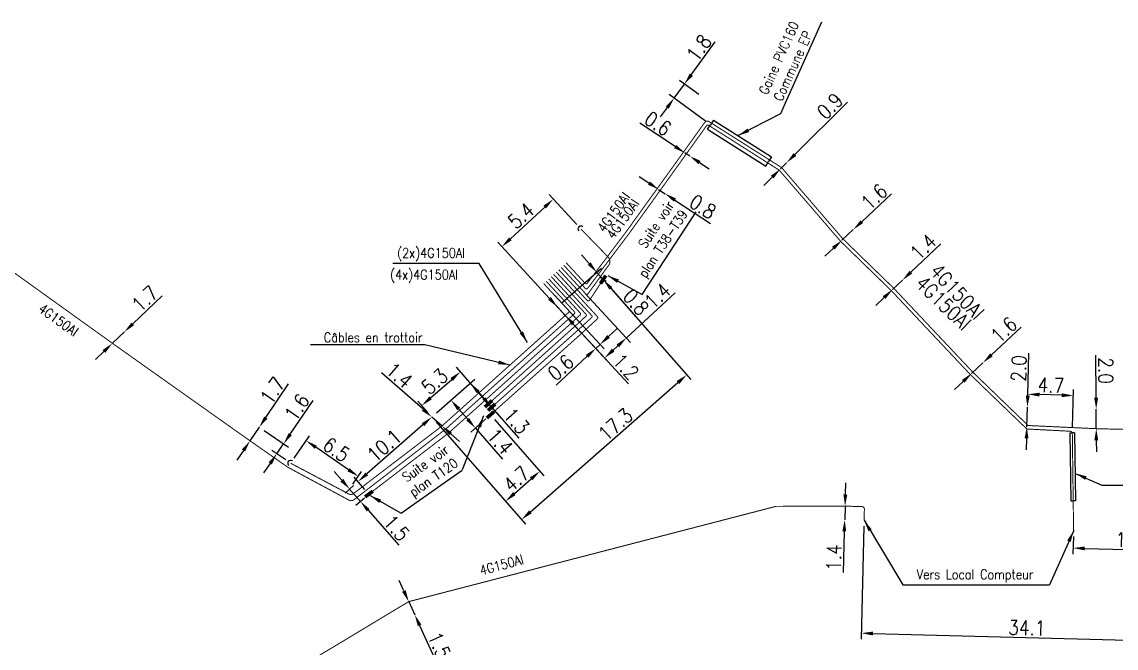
# Model space of a CAD drawing. Header units: millimetres. Extents: x 80000 to 81010, y 144000 to 145002.
# Drawn here: x 80682.9 to 80795.7, y 144774.3 to 144838.8 of the extents above; entities that cross this region are included whole.
import ezdxf
from ezdxf.enums import TextEntityAlignment as Align

# ---------------------------------------------------------------- set-up
doc = ezdxf.new("R2010")
doc.units = ezdxf.units.MM
doc.header["$PDMODE"] = 34
doc.linetypes.add('B_ST_AL', pattern=[2000, 1000, 1000])
doc.layers.get('0').update_dxf_attribs({"linetype": 'CONTINUOUS'})
doc.layers.get('Defpoints').update_dxf_attribs({"linetype": 'CONTINUOUS'})
for name, color, linetype in [('B_100', 3, 'CONTINUOUS'), ('B_110', 1, 'CONTINUOUS'), ('B_300', 7, 'CONTINUOUS'), ('B_400', 7, 'CONTINUOUS')]:
    doc.layers.add(name, color=color, linetype=linetype)
doc.styles.add('M_ROMANS', font='ROMANS.shx', dxfattribs={"width": 0.75})
doc.styles.get("Standard").update_dxf_attribs({"font": 'romans.shx', "width": 0.85})
doc.dimstyles.get("Standard").update_dxf_attribs({"dimtxt": 1.5, "dimasz": 1.2, "dimexe": 0.625, "dimexo": 0.625, "dimgap": 0.25, "dimtad": 1, "dimdec": 1, "dimzin": 0, "dimdsep": 46, "dimtxsty": 'Standard', "dimcen": -0.5, "dimadec": 0, "dimazin": 0, "dimtfac": 1, "dimtdec": 1, "dimtmove": 0, "dimatfit": 3, "dimfxl": 0, "dimtolj": 1, "dimtzin": 0, "dimarcsym": 0})

# ---------------------------------------------------------------- blocks, each defined once
blk = doc.blocks.new('*D520')
at = {"layer": 'B_110', "color": 0, "linetype": 'Continuous', "lineweight": -2, "transparency": 16777216}
for p, q in [((80724.26, 144798.91), (80719.99, 144802.68)), ((80726.21, 144797.19), (80725.16, 144798.11)), ((80726.62, 144797.65), (80726.62, 144797.65)), ((80727.11, 144796.39), (80728, 144795.6))]:
    blk.add_line(p, q, dxfattribs=at)
at = {"layer": 'B_110', "color": 0, "linetype": 'Continuous', "transparency": 16777216}
for points in [[(80724.39, 144799.06), (80724.13, 144798.76), (80725.16, 144798.11)], [(80727.24, 144796.54), (80726.97, 144796.24), (80726.21, 144797.19)]]:
    blk.add_solid(points, dxfattribs=at)
at = {"layer": 'Defpoints', "color": 0, "linetype": 'Continuous', "transparency": 16777216}
for p in [(80725.16, 144798.11), (80726.21, 144797.19), (80726.21, 144797.19)]:
    blk.add_point(p, dxfattribs=at)
at = {"layer": 'B_110', "color": 0, "linetype": 'Continuous', "transparency": 16777216, "insert": (80721.8, 144802.42), "char_height": 1.5, "attachment_point": 5, "rotation": 318.5238}
blk.add_mtext('\\A1;1.4', dxfattribs=at)
blk = doc.blocks.new('*D521')
at = {"layer": 'B_110', "color": 0, "linetype": 'Continuous', "lineweight": -2, "transparency": 16777216}
for p, q in [((80737.29, 144810.34), (80736.48, 144811.23)), ((80738.1, 144809.46), (80738.92, 144808.58)), ((80738.56, 144809.89), (80738.56, 144809.89)), ((80739.38, 144809.01), (80739.38, 144809.01)), ((80739.73, 144807.7), (80745.44, 144801.52))]:
    blk.add_line(p, q, dxfattribs=at)
at = {"layer": 'B_110', "color": 0, "linetype": 'Continuous', "transparency": 16777216}
for points in [[(80737.44, 144810.48), (80737.14, 144810.21), (80738.1, 144809.46)], [(80739.88, 144807.84), (80739.59, 144807.57), (80738.92, 144808.58)]]:
    blk.add_solid(points, dxfattribs=at)
at = {"layer": 'Defpoints', "color": 0, "linetype": 'Continuous', "transparency": 16777216}
for p in [(80738.1, 144809.46), (80738.92, 144808.58), (80738.92, 144808.58)]:
    blk.add_point(p, dxfattribs=at)
at = {"layer": 'B_110', "color": 0, "linetype": 'Continuous', "transparency": 16777216, "insert": (80745.16, 144803.3), "char_height": 1.5, "attachment_point": 5, "rotation": 312.7544}
blk.add_mtext('\\A1;1.2', dxfattribs=at)
blk = doc.blocks.new('*D522')
at = {"layer": 'B_300', "color": 0, "linetype": 'Continuous', "lineweight": -2, "transparency": 16777216}
for p, q in [((80710.98, 144793.86), (80712.57, 144796.19)), ((80716.59, 144792.68), (80713.21, 144795)), ((80717.04, 144791.21), (80717.93, 144792.51))]:
    blk.add_line(p, q, dxfattribs=at)
at = {"layer": 'B_300', "color": 0, "linetype": 'Continuous', "transparency": 16777216}
for points in [[(80713.32, 144795.16), (80713.1, 144794.83), (80712.22, 144795.67)], [(80716.7, 144792.84), (80716.48, 144792.51), (80717.58, 144792)]]:
    blk.add_solid(points, dxfattribs=at)
at = {"layer": 'Defpoints', "color": 0, "linetype": 'Continuous', "transparency": 16777216}
for p in [(80712.22, 144795.67), (80710.62, 144793.35), (80716.69, 144790.69)]:
    blk.add_point(p, dxfattribs=at)
at = {"layer": 'B_300', "color": 0, "linetype": 'Continuous', "transparency": 16777216, "insert": (80715.32, 144794.76), "char_height": 1.5, "attachment_point": 5, "rotation": 325.5696}
blk.add_mtext('\\A1;6.5', dxfattribs=at)
blk = doc.blocks.new('*D523')
at = {"layer": 'B_300', "color": 0, "linetype": 'Continuous', "lineweight": -2, "transparency": 16777216}
for p, q in [((80710.57, 144796.34), (80712.94, 144799.8)), ((80707.9, 144796.72), (80710.41, 144795)), ((80709.19, 144794.33), (80709.89, 144795.35)), ((80710.11, 144793.7), (80708.68, 144794.68)), ((80708.51, 144793.34), (80707.83, 144792.35))]:
    blk.add_line(p, q, dxfattribs=at)
at = {"layer": 'B_300', "color": 0, "linetype": 'Continuous', "transparency": 16777216}
for points in [[(80710.41, 144796.45), (80710.74, 144796.23), (80709.89, 144795.35)], [(80708.35, 144793.45), (80708.68, 144793.23), (80709.19, 144794.33)]]:
    blk.add_solid(points, dxfattribs=at)
at = {"layer": 'Defpoints', "color": 0, "linetype": 'Continuous', "transparency": 16777216}
for p in [(80707.39, 144797.07), (80709.19, 144794.33), (80710.62, 144793.35)]:
    blk.add_point(p, dxfattribs=at)
at = {"layer": 'B_300', "color": 0, "linetype": 'Continuous', "transparency": 16777216, "insert": (80711.27, 144799.13), "char_height": 1.5, "attachment_point": 5, "rotation": 55.5696}
blk.add_mtext('\\A1;1.6', dxfattribs=at)
blk = doc.blocks.new('*D524')
at = {"layer": 'B_110', "color": 0, "linetype": 'Continuous', "lineweight": -2, "transparency": 16777216}
for p, q in [((80708.06, 144798.06), (80710.41, 144801.53)), ((80706.43, 144795.66), (80707.39, 144797.07)), ((80705.76, 144794.67), (80705.08, 144793.68))]:
    blk.add_line(p, q, dxfattribs=at)
at = {"layer": 'B_110', "color": 0, "linetype": 'Continuous', "transparency": 16777216}
for points in [[(80707.89, 144798.17), (80708.22, 144797.95), (80707.39, 144797.07)], [(80705.59, 144794.78), (80705.92, 144794.56), (80706.43, 144795.66)]]:
    blk.add_solid(points, dxfattribs=at)
at = {"layer": 'Defpoints', "color": 0, "linetype": 'Continuous', "transparency": 16777216}
for p in [(80707.39, 144797.07), (80706.43, 144795.66), (80706.43, 144795.66)]:
    blk.add_point(p, dxfattribs=at)
at = {"layer": 'B_110', "color": 0, "linetype": 'Continuous', "transparency": 16777216, "insert": (80708.75, 144800.85), "char_height": 1.5, "attachment_point": 5, "rotation": 55.8314}
blk.add_mtext('\\A1;1.7', dxfattribs=at)
blk = doc.blocks.new('*D525')
at = {"layer": 'B_110', "color": 0, "linetype": 'Continuous', "lineweight": -2, "transparency": 16777216}
for p, q in [((80694.34, 144807.71), (80697.37, 144810.61)), ((80692.25, 144805.71), (80693.48, 144806.88)), ((80691.38, 144804.88), (80690.51, 144804.05))]:
    blk.add_line(p, q, dxfattribs=at)
at = {"layer": 'B_110', "color": 0, "linetype": 'Continuous', "transparency": 16777216}
for points in [[(80694.21, 144807.85), (80694.48, 144807.57), (80693.48, 144806.88)], [(80691.24, 144805.02), (80691.52, 144804.73), (80692.25, 144805.71)]]:
    blk.add_solid(points, dxfattribs=at)
at = {"layer": 'Defpoints', "color": 0, "linetype": 'Continuous', "transparency": 16777216}
for p in [(80693.48, 144806.88), (80692.25, 144805.71), (80692.25, 144805.71)]:
    blk.add_point(p, dxfattribs=at)
at = {"layer": 'B_110', "color": 0, "linetype": 'Continuous', "transparency": 16777216, "insert": (80695.6, 144810.3), "char_height": 1.5, "attachment_point": 5, "rotation": 43.737}
blk.add_mtext('\\A1;1.7', dxfattribs=at)
blk = doc.blocks.new('*D528')
at = {"layer": 'B_110', "color": 0, "linetype": 'Continuous', "lineweight": -2, "transparency": 16777216}
for p, q in [((80737.8, 144810.68), (80742.92, 144805.14)), ((80738.53, 144809), (80742.48, 144804.73)), ((80743.38, 144806.41), (80744.26, 144807.22)), ((80742.5, 144805.59), (80742.06, 144805.19)), ((80741.18, 144804.37), (80737.97, 144801.4))]:
    blk.add_line(p, q, dxfattribs=at)
at = {"layer": 'B_110', "color": 0, "linetype": 'Continuous', "transparency": 16777216}
for points in [[(80743.24, 144806.56), (80743.52, 144806.26), (80742.5, 144805.59)], [(80741.04, 144804.52), (80741.31, 144804.23), (80742.06, 144805.19)]]:
    blk.add_solid(points, dxfattribs=at)
at = {"layer": 'Defpoints', "color": 0, "linetype": 'Continuous', "transparency": 16777216}
for p in [(80737.37, 144811.14), (80738.1, 144809.46), (80742.5, 144805.59)]:
    blk.add_point(p, dxfattribs=at)
at = {"layer": 'B_110', "color": 0, "linetype": 'Continuous', "transparency": 16777216, "insert": (80738.45, 144803.22), "char_height": 1.5, "attachment_point": 5, "rotation": 42.7544}
blk.add_mtext('\\A1;0.6', dxfattribs=at)
blk = doc.blocks.new('*D529')
at = {"layer": 'B_110', "color": 0, "linetype": 'Continuous', "lineweight": -2, "transparency": 16777216}
for p, q in [((80737.36, 144810.27), (80743.4, 144803.74)), ((80740.97, 144810.86), (80745.64, 144805.81)), ((80745.21, 144806.27), (80750.23, 144810.9)), ((80743.86, 144805.01), (80744.33, 144805.45))]:
    blk.add_line(p, q, dxfattribs=at)
at = {"layer": 'B_110', "color": 0, "linetype": 'Continuous', "transparency": 16777216}
for points in [[(80744.2, 144805.6), (80744.47, 144805.31), (80745.21, 144806.27)], [(80743.72, 144805.16), (80743.99, 144804.86), (80742.97, 144804.2)]]:
    blk.add_solid(points, dxfattribs=at)
at = {"layer": 'Defpoints', "color": 0, "linetype": 'Continuous', "transparency": 16777216}
for p in [(80740.54, 144811.32), (80736.93, 144810.73), (80745.21, 144806.27)]:
    blk.add_point(p, dxfattribs=at)
at = {"layer": 'B_110', "color": 0, "linetype": 'Continuous', "transparency": 16777216, "insert": (80748.43, 144810.6), "char_height": 1.5, "attachment_point": 5, "rotation": 42.7544}
blk.add_mtext('\\A1;1.4', dxfattribs=at)
blk = doc.blocks.new('*D530')
at = {"layer": 'B_300', "color": 0, "linetype": 'Continuous', "lineweight": -2, "transparency": 16777216}
for p, q in [((80740.1, 144817.96), (80737.26, 144821.03)), ((80733.26, 144816.47), (80736.8, 144819.75)), ((80736.51, 144811.19), (80731.95, 144816.12))]:
    blk.add_line(p, q, dxfattribs=at)
at = {"layer": 'B_300', "color": 0, "linetype": 'Continuous', "transparency": 16777216}
for points in [[(80736.67, 144819.9), (80736.94, 144819.61), (80737.68, 144820.57)], [(80733.12, 144816.62), (80733.39, 144816.33), (80732.38, 144815.66)]]:
    blk.add_solid(points, dxfattribs=at)
at = {"layer": 'Defpoints', "color": 0, "linetype": 'Continuous', "transparency": 16777216}
for p in [(80737.68, 144820.57), (80740.52, 144817.5), (80736.93, 144810.73)]:
    blk.add_point(p, dxfattribs=at)
at = {"layer": 'B_300', "color": 0, "linetype": 'Continuous', "transparency": 16777216, "insert": (80734.35, 144818.85), "char_height": 1.5, "attachment_point": 5, "rotation": 42.7544}
blk.add_mtext('\\A1;5.4', dxfattribs=at)
blk = doc.blocks.new('B_300_05')
at = {"color": 0, "linetype": 'Continuous'}
blk.add_arc((0, 0), 1, 270, 90, dxfattribs=at)
at = {"color": 0, "linetype": 'Continuous', "style": 'M_ROMANS', "width": 0.75, "flags": 3}
for tag, p in [('DEF_COUP', (0, -7.5)), ('DEF_LEG', (0, -5)), ('DEF_TYPE', (0, -10))]:
    blk.add_attdef(tag, text='', height=1.2, dxfattribs=at).set_placement(p, align=Align.MIDDLE)
blk = doc.blocks.new('B_300_03')
at = {"color": 0, "linetype": 'Continuous'}
blk.add_solid([(-1, 0.75), (-1, 0), (1, 0.75), (1, 0)], dxfattribs=at)
at = {"color": 0, "linetype": 'Continuous', "style": 'M_ROMANS', "width": 0.75, "flags": 3}
for tag, p in [('DEF_LEG', (0, -4.25)), ('DEF_COUP', (0, -6.75)), ('DEF_TYPE', (0, -9.25))]:
    blk.add_attdef(tag, text='', height=1.2, dxfattribs=at).set_placement(p, align=Align.MIDDLE)
blk = doc.blocks.new('B_300_04')
at = {"color": 0, "linetype": 'Continuous'}
blk.add_line((0, 0.75), (0, -0.75), dxfattribs=at)
blk.add_solid([(-1, 0.375), (-1, -0.375), (1, 0.375), (1, -0.375)], dxfattribs=at)
at = {"color": 0, "linetype": 'Continuous', "style": 'M_ROMANS', "width": 0.75, "flags": 3}
for tag, p in [('DEF_LEG', (0, -4.25)), ('DEF_COUP', (0, -6.75)), ('DEF_TYPE', (0, -9.25))]:
    blk.add_attdef(tag, text='', height=1.2, dxfattribs=at).set_placement(p, align=Align.MIDDLE)
blk = doc.blocks.new('*D872')
at = {"layer": 'B_300', "color": 0, "linetype": 'Continuous', "lineweight": -2, "transparency": 16777216}
for p, q in [((80730.91, 144799.59), (80727.7, 144803.25)), ((80725.03, 144800.08), (80727.21, 144801.99)), ((80724.75, 144798.58), (80723.72, 144799.76))]:
    blk.add_line(p, q, dxfattribs=at)
at = {"layer": 'B_300', "color": 0, "linetype": 'Continuous', "transparency": 16777216}
for points in [[(80727.08, 144802.14), (80727.34, 144801.83), (80728.11, 144802.78)], [(80724.9, 144800.23), (80725.16, 144799.93), (80724.13, 144799.29)]]:
    blk.add_solid(points, dxfattribs=at)
at = {"layer": 'Defpoints', "color": 0, "linetype": 'Continuous', "transparency": 16777216}
for p in [(80728.11, 144802.78), (80731.32, 144799.12), (80725.16, 144798.11)]:
    blk.add_point(p, dxfattribs=at)
at = {"layer": 'B_300', "color": 0, "linetype": 'Continuous', "transparency": 16777216, "insert": (80725.46, 144801.78), "char_height": 1.5, "attachment_point": 5, "rotation": 41.2377}
blk.add_mtext('\\A1;5.3', dxfattribs=at)
blk = doc.blocks.new('*D873')
at = {"layer": 'B_300', "color": 0, "linetype": 'Continuous', "lineweight": -2, "transparency": 16777216}
for p, q in [((80727.07, 144799.79), (80729.61, 144802.02)), ((80729.93, 144800.7), (80730.53, 144800.02)), ((80731.32, 144799.12), (80734.12, 144795.92))]:
    blk.add_line(p, q, dxfattribs=at)
at = {"layer": 'B_300', "color": 0, "linetype": 'Continuous', "transparency": 16777216}
for points in [[(80730.08, 144800.83), (80729.78, 144800.57), (80729.14, 144801.6)], [(80730.68, 144800.15), (80730.38, 144799.89), (80731.32, 144799.12)]]:
    blk.add_solid(points, dxfattribs=at)
at = {"layer": 'Defpoints', "color": 0, "linetype": 'Continuous', "transparency": 16777216}
for p in [(80729.14, 144801.6), (80726.6, 144799.38), (80731.32, 144799.12)]:
    blk.add_point(p, dxfattribs=at)
at = {"layer": 'B_300', "color": 0, "linetype": 'Continuous', "transparency": 16777216, "insert": (80733.89, 144797.71), "char_height": 1.5, "attachment_point": 5, "rotation": 311.2377}
blk.add_mtext('\\A1;1.3', dxfattribs=at)
blk = doc.blocks.new('*D874')
at = {"layer": 'B_300', "color": 0, "linetype": 'Continuous', "lineweight": -2, "transparency": 16777216}
for p, q in [((80725.57, 144797.64), (80733.18, 144788.96)), ((80731.62, 144797.87), (80736.71, 144792.06)), ((80733.67, 144790.22), (80735.4, 144791.74))]:
    blk.add_line(p, q, dxfattribs=at)
at = {"layer": 'B_300', "color": 0, "linetype": 'Continuous', "transparency": 16777216}
for points in [[(80735.26, 144791.89), (80735.53, 144791.59), (80736.3, 144792.53)], [(80733.54, 144790.38), (80733.8, 144790.07), (80732.77, 144789.43)]]:
    blk.add_solid(points, dxfattribs=at)
at = {"layer": 'Defpoints', "color": 0, "linetype": 'Continuous', "transparency": 16777216}
for p in [(80725.16, 144798.11), (80731.2, 144798.34), (80736.3, 144792.53)]:
    blk.add_point(p, dxfattribs=at)
at = {"layer": 'B_300', "color": 0, "linetype": 'Continuous', "transparency": 16777216, "insert": (80733.87, 144791.73), "char_height": 1.5, "attachment_point": 5, "rotation": 41.2377}
blk.add_mtext('\\A1;4.7', dxfattribs=at)
blk = doc.blocks.new('*D875')
at = {"layer": 'B_300', "color": 0, "linetype": 'Continuous', "lineweight": -2, "transparency": 16777216}
for p, q in [((80725.63, 144798.53), (80727.61, 144800.26)), ((80727.93, 144798.95), (80728.86, 144797.88)), ((80730.73, 144797.93), (80729.18, 144796.57)), ((80729.65, 144796.98), (80732.45, 144793.78))]:
    blk.add_line(p, q, dxfattribs=at)
at = {"layer": 'B_300', "color": 0, "linetype": 'Continuous', "transparency": 16777216}
for points in [[(80728.08, 144799.08), (80727.78, 144798.81), (80727.14, 144799.85)], [(80729.01, 144798.01), (80728.71, 144797.75), (80729.65, 144796.98)]]:
    blk.add_solid(points, dxfattribs=at)
at = {"layer": 'Defpoints', "color": 0, "linetype": 'Continuous', "transparency": 16777216}
for p in [(80727.14, 144799.85), (80725.16, 144798.11), (80731.2, 144798.34)]:
    blk.add_point(p, dxfattribs=at)
at = {"layer": 'B_300', "color": 0, "linetype": 'Continuous', "transparency": 16777216, "insert": (80732.2, 144795.59), "char_height": 1.5, "attachment_point": 5, "rotation": 311.2377}
blk.add_mtext('\\A1;1.4', dxfattribs=at)
blk = doc.blocks.new('*D876')
at = {"layer": 'B_300', "color": 0, "linetype": 'Continuous', "lineweight": -2, "transparency": 16777216}
for p, q in [((80724.25, 144797.32), (80718.46, 144792.25)), ((80718.27, 144790.65), (80717.15, 144791.93))]:
    blk.add_line(p, q, dxfattribs=at)
at = {"layer": 'B_300', "color": 0, "linetype": 'Continuous', "transparency": 16777216}
for points in [[(80724.12, 144797.47), (80724.39, 144797.17), (80725.16, 144798.11)], [(80718.33, 144792.4), (80718.6, 144792.1), (80717.56, 144791.46)]]:
    blk.add_solid(points, dxfattribs=at)
at = {"layer": 'Defpoints', "color": 0, "linetype": 'Continuous', "transparency": 16777216}
for p in [(80725.16, 144798.11), (80717.56, 144791.46), (80718.69, 144790.18)]:
    blk.add_point(p, dxfattribs=at)
at = {"layer": 'B_300', "color": 0, "linetype": 'Continuous', "transparency": 16777216, "insert": (80720.26, 144795.16), "char_height": 1.5, "attachment_point": 5, "rotation": 41.2145}
blk.add_mtext('\\A1;10.1', dxfattribs=at)
blk = doc.blocks.new('*D877')
at = {"layer": 'B_300', "color": 0, "linetype": 'Continuous', "lineweight": -2, "transparency": 16777216}
for p, q in [((80715.9, 144791.6), (80715.1, 144792.5)), ((80717.09, 144791.05), (80716.22, 144790.28)), ((80716.69, 144790.69), (80717.81, 144789.41)), ((80718.22, 144789.76), (80717.34, 144789)), ((80718.6, 144788.51), (80721.76, 144784.9))]:
    blk.add_line(p, q, dxfattribs=at)
at = {"layer": 'B_300', "color": 0, "linetype": 'Continuous', "transparency": 16777216}
for points in [[(80716.05, 144791.73), (80715.74, 144791.46), (80716.69, 144790.69)], [(80718.75, 144788.64), (80718.45, 144788.38), (80717.81, 144789.41)]]:
    blk.add_solid(points, dxfattribs=at)
at = {"layer": 'Defpoints', "color": 0, "linetype": 'Continuous', "transparency": 16777216}
for p in [(80717.56, 144791.46), (80716.69, 144790.69), (80718.69, 144790.18)]:
    blk.add_point(p, dxfattribs=at)
at = {"layer": 'B_300', "color": 0, "linetype": 'Continuous', "transparency": 16777216, "insert": (80721.53, 144786.68), "char_height": 1.5, "attachment_point": 5, "rotation": 311.2145}
blk.add_mtext('\\A1;1.5', dxfattribs=at)
blk = doc.blocks.new('*D878')
at = {"layer": 'B_300', "color": 0, "linetype": 'Continuous', "lineweight": -2, "transparency": 16777216}
for p, q in [((80741.38, 144813.93), (80740.58, 144814.83)), ((80738.57, 144809.88), (80742.64, 144813.44)), ((80742.17, 144813.02), (80742.82, 144812.28)), ((80743.61, 144811.38), (80746.49, 144808.09))]:
    blk.add_line(p, q, dxfattribs=at)
at = {"layer": 'B_300', "color": 0, "linetype": 'Continuous', "transparency": 16777216}
for points in [[(80741.53, 144814.06), (80741.23, 144813.79), (80742.17, 144813.02)], [(80743.76, 144811.51), (80743.46, 144811.25), (80742.82, 144812.28)]]:
    blk.add_solid(points, dxfattribs=at)
at = {"layer": 'Defpoints', "color": 0, "linetype": 'Continuous', "transparency": 16777216}
for p in [(80742.82, 144812.28), (80742.82, 144812.28), (80738.1, 144809.46)]:
    blk.add_point(p, dxfattribs=at)
at = {"layer": 'B_300', "color": 0, "linetype": 'Continuous', "transparency": 16777216, "insert": (80746.2, 144809.94), "char_height": 1.5, "attachment_point": 5, "rotation": 311.2377}
blk.add_mtext('\\A1;0.8', dxfattribs=at)
blk = doc.blocks.new('*D879')
at = {"layer": 'B_300', "color": 0, "linetype": 'Continuous', "lineweight": -2, "transparency": 16777216}
for p, q in [((80743.23, 144811.81), (80751.84, 144801.99)), ((80735.32, 144788.34), (80750.53, 144801.67)), ((80725.57, 144797.64), (80734.83, 144787.08))]:
    blk.add_line(p, q, dxfattribs=at)
at = {"layer": 'B_300', "color": 0, "linetype": 'Continuous', "transparency": 16777216}
for points in [[(80750.4, 144801.82), (80750.66, 144801.51), (80751.43, 144802.46)], [(80735.19, 144788.49), (80735.46, 144788.19), (80734.42, 144787.55)]]:
    blk.add_solid(points, dxfattribs=at)
at = {"layer": 'Defpoints', "color": 0, "linetype": 'Continuous', "transparency": 16777216}
for p in [(80742.82, 144812.28), (80751.43, 144802.46), (80725.16, 144798.11)]:
    blk.add_point(p, dxfattribs=at)
at = {"layer": 'B_300', "color": 0, "linetype": 'Continuous', "transparency": 16777216, "insert": (80744.09, 144797.35), "char_height": 1.5, "attachment_point": 5, "rotation": 41.2377}
blk.add_mtext('\\A1;17.3', dxfattribs=at)
blk = doc.blocks.new('*D1674')
at = {"layer": 'B_110', "color": 0, "linetype": 'Continuous', "lineweight": -2, "transparency": 16777216}
for p, q in [((80722.29, 144780.19), (80721.79, 144781.28)), ((80722.78, 144779.09), (80723.41, 144777.73)), ((80723.9, 144776.64), (80725.64, 144772.83))]:
    blk.add_line(p, q, dxfattribs=at)
at = {"layer": 'B_110', "color": 0, "linetype": 'Continuous', "transparency": 16777216}
for points in [[(80722.47, 144780.27), (80722.1, 144780.1), (80722.78, 144779.09)], [(80724.09, 144776.72), (80723.72, 144776.55), (80723.41, 144777.73)]]:
    blk.add_solid(points, dxfattribs=at)
at = {"layer": 'Defpoints', "color": 0, "linetype": 'Continuous', "transparency": 16777216}
for p in [(80722.78, 144779.09), (80723.41, 144777.73), (80723.41, 144777.73)]:
    blk.add_point(p, dxfattribs=at)
at = {"layer": 'B_110', "color": 0, "linetype": 'Continuous', "transparency": 16777216, "insert": (80725.93, 144774.6), "char_height": 1.5, "attachment_point": 5, "rotation": 294.5223}
blk.add_mtext('\\A1;1.5', dxfattribs=at)
blk = doc.blocks.new('*D1675')
at = {"layer": 'B_110', "color": 0, "linetype": 'Continuous', "lineweight": -2, "transparency": 16777216}
for p, q in [((80769.7, 144786.85), (80769.4, 144775.21)), ((80803.78, 144785.75), (80803.48, 144774.32)), ((80770.61, 144775.8), (80802.3, 144774.98))]:
    blk.add_line(p, q, dxfattribs=at)
at = {"layer": 'B_110', "color": 0, "linetype": 'Continuous', "transparency": 16777216}
for points in [[(80770.62, 144776), (80770.61, 144775.6), (80769.41, 144775.84)], [(80802.31, 144775.18), (80802.3, 144774.78), (80803.5, 144774.95)]]:
    blk.add_solid(points, dxfattribs=at)
at = {"layer": 'Defpoints', "color": 0, "linetype": 'Continuous', "transparency": 16777216}
for p in [(80769.71, 144787.47), (80803.8, 144786.37), (80803.5, 144774.95)]:
    blk.add_point(p, dxfattribs=at)
at = {"layer": 'B_110', "color": 0, "linetype": 'Continuous', "transparency": 16777216, "insert": (80786.48, 144776.39), "char_height": 1.5, "attachment_point": 5, "rotation": 358.5113}
blk.add_mtext('\\A1;34.1', dxfattribs=at)
blk = doc.blocks.new('*D1676')
at = {"layer": 'B_110', "color": 0, "linetype": 'Continuous', "lineweight": -2, "transparency": 16777216}
for p, q in [((80767.78, 144790.13), (80767.82, 144791.33)), ((80767.75, 144788.93), (80767.71, 144787.53)), ((80767.67, 144786.33), (80767.55, 144782.08))]:
    blk.add_line(p, q, dxfattribs=at)
at = {"layer": 'B_110', "color": 0, "linetype": 'Continuous', "transparency": 16777216}
for points in [[(80767.58, 144790.14), (80767.98, 144790.12), (80767.75, 144788.93)], [(80767.47, 144786.34), (80767.87, 144786.33), (80767.71, 144787.53)]]:
    blk.add_solid(points, dxfattribs=at)
at = {"layer": 'Defpoints', "color": 0, "linetype": 'Continuous', "transparency": 16777216}
for p in [(80767.75, 144788.93), (80767.71, 144787.53), (80767.71, 144787.53)]:
    blk.add_point(p, dxfattribs=at)
at = {"layer": 'B_110', "color": 0, "linetype": 'Continuous', "transparency": 16777216, "insert": (80766.6, 144783.64), "char_height": 1.5, "attachment_point": 5, "rotation": 88.3794}
blk.add_mtext('\\A1;1.4', dxfattribs=at)
blk = doc.blocks.new('*D1677')
at = {"layer": 'B_110', "color": 0, "linetype": 'Continuous', "lineweight": -2, "transparency": 16777216}
for p, q in [((80747.54, 144822.22), (80746.54, 144822.88)), ((80748.54, 144821.57), (80749.21, 144821.13)), ((80750.22, 144820.47), (80753.87, 144818.07))]:
    blk.add_line(p, q, dxfattribs=at)
at = {"layer": 'B_110', "color": 0, "linetype": 'Continuous', "transparency": 16777216}
for points in [[(80747.65, 144822.39), (80747.43, 144822.06), (80748.54, 144821.57)], [(80750.33, 144820.64), (80750.11, 144820.3), (80749.21, 144821.13)]]:
    blk.add_solid(points, dxfattribs=at)
at = {"layer": 'Defpoints', "color": 0, "linetype": 'Continuous', "transparency": 16777216}
for p in [(80748.54, 144821.57), (80749.21, 144821.13), (80749.21, 144821.13)]:
    blk.add_point(p, dxfattribs=at)
at = {"layer": 'B_110', "color": 0, "linetype": 'Continuous', "transparency": 16777216, "insert": (80753.09, 144819.78), "char_height": 1.5, "attachment_point": 5, "rotation": 326.7676}
blk.add_mtext('\\A1;0.8', dxfattribs=at)
blk = doc.blocks.new('*D1678')
at = {"layer": 'B_110', "color": 0, "linetype": 'Continuous', "lineweight": -2, "transparency": 16777216}
for p, q in [((80750.24, 144825.99), (80746.59, 144828.38)), ((80751.75, 144825), (80751.25, 144825.33)), ((80752.75, 144824.34), (80753.76, 144823.68))]:
    blk.add_line(p, q, dxfattribs=at)
at = {"layer": 'B_110', "color": 0, "linetype": 'Continuous', "transparency": 16777216}
for points in [[(80750.35, 144826.15), (80750.13, 144825.82), (80751.25, 144825.33)], [(80752.86, 144824.51), (80752.64, 144824.17), (80751.75, 144825)]]:
    blk.add_solid(points, dxfattribs=at)
at = {"layer": 'Defpoints', "color": 0, "linetype": 'Continuous', "transparency": 16777216}
for p in [(80751.25, 144825.33), (80751.75, 144825), (80751.75, 144825)]:
    blk.add_point(p, dxfattribs=at)
at = {"layer": 'B_110', "color": 0, "linetype": 'Continuous', "transparency": 16777216, "insert": (80748.46, 144828.35), "char_height": 1.5, "attachment_point": 5, "rotation": 326.7676}
blk.add_mtext('\\A1;0.6', dxfattribs=at)
blk = doc.blocks.new('*D1679')
at = {"layer": 'B_110', "color": 0, "linetype": 'Continuous', "lineweight": -2, "transparency": 16777216}
for p, q in [((80751.9, 144833.39), (80754.38, 144836.77)), ((80752.68, 144831.34), (80750.69, 144832.79)), ((80750.13, 144830.98), (80751.19, 144832.43)), ((80753.37, 144828.6), (80749.63, 144831.35)), ((80749.42, 144830.01), (80748.71, 144829.04))]:
    blk.add_line(p, q, dxfattribs=at)
at = {"layer": 'B_110', "color": 0, "linetype": 'Continuous', "transparency": 16777216}
for points in [[(80751.74, 144833.51), (80752.07, 144833.27), (80751.19, 144832.43)], [(80749.26, 144830.13), (80749.58, 144829.89), (80750.13, 144830.98)]]:
    blk.add_solid(points, dxfattribs=at)
at = {"layer": 'Defpoints', "color": 0, "linetype": 'Continuous', "transparency": 16777216}
for p in [(80751.19, 144832.43), (80753.18, 144830.97), (80753.87, 144828.23)]:
    blk.add_point(p, dxfattribs=at)
at = {"layer": 'B_110', "color": 0, "linetype": 'Continuous', "transparency": 16777216, "insert": (80752.69, 144836.16), "char_height": 1.5, "attachment_point": 5, "rotation": 53.7447}
blk.add_mtext('\\A1;1.8', dxfattribs=at)
blk = doc.blocks.new('*D1680')
at = {"layer": 'B_110', "color": 0, "linetype": 'Continuous', "lineweight": -2, "transparency": 16777216}
for p, q in [((80762.58, 144825.17), (80767.99, 144830.56)), ((80761.09, 144823.68), (80761.73, 144824.32)), ((80760.24, 144822.84), (80759.39, 144821.99))]:
    blk.add_line(p, q, dxfattribs=at)
at = {"layer": 'B_110', "color": 0, "linetype": 'Continuous', "transparency": 16777216}
for points in [[(80762.44, 144825.31), (80762.72, 144825.02), (80761.73, 144824.32)], [(80760.1, 144822.98), (80760.38, 144822.7), (80761.09, 144823.68)]]:
    blk.add_solid(points, dxfattribs=at)
at = {"layer": 'Defpoints', "color": 0, "linetype": 'Continuous', "transparency": 16777216}
for p in [(80761.09, 144823.68), (80761.73, 144824.32), (80761.73, 144824.32)]:
    blk.add_point(p, dxfattribs=at)
at = {"layer": 'B_110', "color": 0, "linetype": 'Continuous', "transparency": 16777216, "insert": (80766.19, 144830.17), "char_height": 1.5, "attachment_point": 5, "rotation": 44.8912}
blk.add_mtext('\\A1;0.9', dxfattribs=at)
blk = doc.blocks.new('*D1681')
at = {"layer": 'B_110', "color": 0, "linetype": 'Continuous', "lineweight": -2, "transparency": 16777216}
for p, q in [((80769.47, 144818.24), (80772.54, 144821.1)), ((80767.43, 144816.33), (80768.6, 144817.43)), ((80766.55, 144815.52), (80765.67, 144814.7))]:
    blk.add_line(p, q, dxfattribs=at)
at = {"layer": 'B_110', "color": 0, "linetype": 'Continuous', "transparency": 16777216}
for points in [[(80769.34, 144818.39), (80769.61, 144818.1), (80768.6, 144817.43)], [(80766.41, 144815.66), (80766.68, 144815.37), (80767.43, 144816.33)]]:
    blk.add_solid(points, dxfattribs=at)
at = {"layer": 'Defpoints', "color": 0, "linetype": 'Continuous', "transparency": 16777216}
for p in [(80768.6, 144817.43), (80768.6, 144817.43), (80767.43, 144816.33)]:
    blk.add_point(p, dxfattribs=at)
at = {"layer": 'B_110', "color": 0, "linetype": 'Continuous', "transparency": 16777216, "insert": (80770.76, 144820.81), "char_height": 1.5, "attachment_point": 5, "rotation": 43}
blk.add_mtext('\\A1;1.6', dxfattribs=at)
blk = doc.blocks.new('*D1682')
at = {"layer": 'B_110', "color": 0, "linetype": 'Continuous', "lineweight": -2, "transparency": 16777216}
for p, q in [((80774.53, 144813.05), (80777.62, 144815.97)), ((80772.65, 144811.26), (80773.66, 144812.22)), ((80771.78, 144810.43), (80770.91, 144809.6))]:
    blk.add_line(p, q, dxfattribs=at)
at = {"layer": 'B_110', "color": 0, "linetype": 'Continuous', "transparency": 16777216}
for points in [[(80774.4, 144813.19), (80774.67, 144812.9), (80773.66, 144812.22)], [(80771.64, 144810.57), (80771.91, 144810.28), (80772.65, 144811.26)]]:
    blk.add_solid(points, dxfattribs=at)
at = {"layer": 'Defpoints', "color": 0, "linetype": 'Continuous', "transparency": 16777216}
for p in [(80772.65, 144811.26), (80773.66, 144812.22), (80773.66, 144812.22)]:
    blk.add_point(p, dxfattribs=at)
at = {"layer": 'B_110', "color": 0, "linetype": 'Continuous', "transparency": 16777216, "insert": (80775.82, 144815.65), "char_height": 1.5, "attachment_point": 5, "rotation": 43.5029}
blk.add_mtext('\\A1;1.4', dxfattribs=at)
blk = doc.blocks.new('*D1683')
at = {"layer": 'B_110', "color": 0, "linetype": 'Continuous', "lineweight": -2, "transparency": 16777216}
for p, q in [((80782.83, 144804.52), (80785.89, 144807.39)), ((80780.79, 144802.61), (80781.96, 144803.7)), ((80779.92, 144801.79), (80779.04, 144800.96))]:
    blk.add_line(p, q, dxfattribs=at)
at = {"layer": 'B_110', "color": 0, "linetype": 'Continuous', "transparency": 16777216}
for points in [[(80782.7, 144804.67), (80782.97, 144804.38), (80781.96, 144803.7)], [(80779.78, 144801.93), (80780.06, 144801.64), (80780.79, 144802.61)]]:
    blk.add_solid(points, dxfattribs=at)
at = {"layer": 'Defpoints', "color": 0, "linetype": 'Continuous', "transparency": 16777216}
for p in [(80781.96, 144803.7), (80781.96, 144803.7), (80780.79, 144802.61)]:
    blk.add_point(p, dxfattribs=at)
at = {"layer": 'B_110', "color": 0, "linetype": 'Continuous', "transparency": 16777216, "insert": (80784.12, 144807.1), "char_height": 1.5, "attachment_point": 5, "rotation": 43.1857}
blk.add_mtext('\\A1;1.6', dxfattribs=at)
blk = doc.blocks.new('*D1684')
at = {"layer": 'B_110', "color": 0, "linetype": 'Continuous', "lineweight": -2, "transparency": 16777216}
for p, q in [((80786.58, 144800.32), (80786.7, 144804.69)), ((80786.48, 144797.12), (80786.54, 144799.12)), ((80786.45, 144795.92), (80786.42, 144794.72))]:
    blk.add_line(p, q, dxfattribs=at)
at = {"layer": 'B_110', "color": 0, "linetype": 'Continuous', "transparency": 16777216}
for points in [[(80786.38, 144800.32), (80786.78, 144800.31), (80786.54, 144799.12)], [(80786.25, 144795.92), (80786.65, 144795.91), (80786.48, 144797.12)]]:
    blk.add_solid(points, dxfattribs=at)
at = {"layer": 'Defpoints', "color": 0, "linetype": 'Continuous', "transparency": 16777216}
for p in [(80786.54, 144799.12), (80786.54, 144799.12), (80786.48, 144797.12)]:
    blk.add_point(p, dxfattribs=at)
at = {"layer": 'B_110', "color": 0, "linetype": 'Continuous', "transparency": 16777216, "insert": (80785.66, 144803.13), "char_height": 1.5, "attachment_point": 5, "rotation": 88.3347}
blk.add_mtext('\\A1;2.0', dxfattribs=at)
blk = doc.blocks.new('*D1685')
at = {"layer": 'B_110', "color": 0, "linetype": 'Continuous', "lineweight": -2, "transparency": 16777216}
for p, q in [((80786.56, 144799.74), (80786.6, 144801.08)), ((80790.08, 144800.36), (80787.78, 144800.42)), ((80791.18, 144797.03), (80791.3, 144800.95))]:
    blk.add_line(p, q, dxfattribs=at)
at = {"layer": 'B_110', "color": 0, "linetype": 'Continuous', "transparency": 16777216}
for points in [[(80787.79, 144800.62), (80787.78, 144800.22), (80786.58, 144800.46)], [(80790.09, 144800.56), (80790.07, 144800.16), (80791.28, 144800.32)]]:
    blk.add_solid(points, dxfattribs=at)
at = {"layer": 'Defpoints', "color": 0, "linetype": 'Continuous', "transparency": 16777216}
for p in [(80786.58, 144800.46), (80786.54, 144799.12), (80791.17, 144796.4)]:
    blk.add_point(p, dxfattribs=at)
at = {"layer": 'B_110', "color": 0, "linetype": 'Continuous', "transparency": 16777216, "insert": (80788.96, 144801.39), "char_height": 1.5, "attachment_point": 5, "rotation": 358.3347}
blk.add_mtext('\\A1;4.7', dxfattribs=at)
blk = doc.blocks.new('*D1686')
at = {"layer": 'B_100', "color": 0, "linetype": 'Continuous', "lineweight": -2, "transparency": 16777216}
for p, q in [((80793.62, 144800.11), (80793.6, 144804.48)), ((80793.64, 144796.91), (80793.63, 144798.91)), ((80793.64, 144795.71), (80793.65, 144794.51))]:
    blk.add_line(p, q, dxfattribs=at)
at = {"layer": 'B_100', "color": 0, "linetype": 'Continuous', "transparency": 16777216}
for points in [[(80793.82, 144800.11), (80793.42, 144800.11), (80793.63, 144798.91)], [(80793.84, 144795.71), (80793.44, 144795.71), (80793.64, 144796.91)]]:
    blk.add_solid(points, dxfattribs=at)
at = {"layer": 'Defpoints', "color": 0, "linetype": 'Continuous', "transparency": 16777216}
for p in [(80793.63, 144798.91), (80793.63, 144798.91), (80793.64, 144796.91)]:
    blk.add_point(p, dxfattribs=at)
at = {"layer": 'B_100', "color": 0, "linetype": 'Continuous', "transparency": 16777216, "insert": (80794.61, 144802.9), "char_height": 1.5, "attachment_point": 5, "rotation": 270.2626}
blk.add_mtext('\\A1;2.0', dxfattribs=at)
blk = doc.blocks.new('*D1700')
at = {"layer": 'B_110', "color": 0, "linetype": 'Continuous', "lineweight": -2, "transparency": 16777216}
for p, q in [((80791.28, 144785.8), (80791.23, 144783.98)), ((80803.78, 144785.75), (80803.73, 144783.66)), ((80792.45, 144784.57), (80802.54, 144784.31))]:
    blk.add_line(p, q, dxfattribs=at)
at = {"layer": 'B_110', "color": 0, "linetype": 'Continuous', "transparency": 16777216}
for points in [[(80792.45, 144784.77), (80792.44, 144784.37), (80791.25, 144784.61)], [(80802.55, 144784.51), (80802.54, 144784.11), (80803.74, 144784.28)]]:
    blk.add_solid(points, dxfattribs=at)
at = {"layer": 'Defpoints', "color": 0, "linetype": 'Continuous', "transparency": 16777216}
for p in [(80791.3, 144786.42), (80803.8, 144786.37), (80803.74, 144784.28)]:
    blk.add_point(p, dxfattribs=at)
at = {"layer": 'B_110', "color": 0, "linetype": 'Continuous', "transparency": 16777216, "insert": (80797.52, 144785.44), "char_height": 1.5, "attachment_point": 5, "rotation": 358.5113}
blk.add_mtext('\\A1;12.5', dxfattribs=at)

msp = doc.modelspace()

# ---------------------------------------------------------------- linework, layer by layer
at = {"layer": 'B_100', "linetype": 'B_ST_AL', "flags": 128}
msp.add_lwpolyline([(80836.12, 144785.25, 0.1, 0.1, 0.311814), (80836.32, 144785.78, 0.1, 0.1, 0), (80836.11, 144786.68, 0.1, 0.1, 0), (80835.24, 144787.07, 0.1, 0.1, 0), (80834.91, 144787.21, 0.1, 0.1, 0), (80828.3, 144786.98, 0.1, 0.1, 0), (80826.3, 144786.91, 0.1, 0.1, -0.422071), (80826.14, 144787.06, 0.1, 0.1, 0), (80826.07, 144796.27, 0.1, 0.1, 0.410134), (80825.92, 144796.42, 0.1, 0.1, 0), (80813.54, 144796.49, 0.1, 0.1, 0), (80801.43, 144796.73, 0.1, 0.1, 0), (80793.64, 144796.91, 0.1, 0.1, 0), (80786.61, 144797.24, 0.1, 0.1, 0), (80780.92, 144802.73, 0.1, 0.1, 0), (80772.77, 144811.38, 0.1, 0.1, 0), (80767.55, 144816.45, 0.1, 0.1, 0), (80761.21, 144823.82, 0.1, 0.1, 0), (80753.73, 144828.56, 0.1, 0.1, 0.397402), (80753.29, 144828.48, 0.1, 0.1, 0), (80751.11, 144825.43, 0.1, 0.1, 0), (80748.4, 144821.67, 0.1, 0.1, 0), (80745.16, 144817.16, 0.1, 0.1, 0), (80741.19, 144811.91, 0.1, 0.1, -0.466956), (80740.96, 144811.9, 0.1, 0.1, 0), (80739.01, 144814.01, 0.1, 0.1, 0)], format="xyseb", dxfattribs=at)
at = {"layer": 'B_100', "linetype": 'B_ST_AL', "const_width": 0.1, "flags": 128}
for points in [[(80719.09, 144790.48), (80726.91, 144796.48), (80739.6, 144807.85), (80740.44, 144808.63, 0.414214), (80740.45, 144808.84), (80737.21, 144812.35)], [(80731.38, 144799.81), (80739.93, 144807.48), (80741.04, 144808.5, 0.414214), (80741.05, 144808.71), (80737.46, 144812.59)], [(80731.58, 144798.68), (80740.61, 144806.74), (80742.23, 144808.24, 0.414214), (80742.24, 144808.45), (80737.98, 144813.06)], [(80731.69, 144799.45), (80740.27, 144807.11), (80741.64, 144808.37, 0.414214), (80741.64, 144808.58), (80737.72, 144812.82)], [(80742.82, 144812.28), (80741.41, 144810.14, -0.487804), (80741.18, 144810.12), (80738.24, 144813.3)]]:
    msp.add_lwpolyline(points, format="xyb", dxfattribs=at)
at = {"layer": 'B_110', "linetype": 'B_ST_AL', "flags": 128}
for points in [[(80738.75, 144813.77, 0.1, 0.1, 0), (80740.99, 144811.36, 0.1, 0.1, 0.466956), (80741.22, 144811.37, 0.1, 0.1, 0), (80745.44, 144816.95, 0.1, 0.1, 0), (80748.69, 144821.46, 0.1, 0.1, 0), (80751.39, 144825.23, 0.1, 0.1, 0), (80753.48, 144828.14, 0.1, 0.1, -0.397402), (80753.68, 144828.18, 0.1, 0.1, 0), (80760.97, 144823.55, 0.1, 0.1, 0), (80767.3, 144816.21, 0.1, 0.1, 0), (80772.52, 144811.13, 0.1, 0.1, 0), (80780.67, 144802.48, 0.1, 0.1, 0), (80786.48, 144796.88, 0.1, 0.1, 0), (80790.94, 144796.65, 0.1, 0.1, -0.42571), (80791.17, 144796.4, 0.1, 0.1, 0), (80791.3, 144786.42, 0, 0, 0)], [(80780.67, 144719.61, 0.1, 0.1, 0), (80769.52, 144709.42, 0.1, 0.1, -0.391476), (80769.18, 144709.42, 0.1, 0.1, 0), (80753.45, 144724.14, 0.1, 0.1, 0), (80748.61, 144728.41, 0.1, 0.1, 0), (80723.41, 144751.07, 0.1, 0.1, 0), (80718.73, 144754.74, 0.1, 0.1, 0), (80707.62, 144763.8, 0.1, 0.1, 0), (80707.62, 144763.8, 0.1, 0.1, -0.279529), (80707.73, 144770.03, 0.1, 0.1, 0), (80707.73, 144770.03, 0.1, 0.1, 0), (80722.78, 144779.09, 0.1, 0.1, 0), (80760.64, 144788.91, 0.1, 0.1, 0), (80767.75, 144788.93, 0.1, 0.1, 0), (80769.5, 144788.88, 0.1, 0.1, -0.414214), (80769.74, 144788.63, 0.1, 0.1, 0), (80769.71, 144787.47, 0, 0, 0)]]:
    msp.add_lwpolyline(points, format="xyseb", dxfattribs=at)
at = {"layer": 'B_110', "linetype": 'B_ST_AL', "const_width": 0.1, "flags": 128}
for points in [[(80676.71, 144818.83), (80675.78, 144817.54), (80676.99, 144816.67), (80692.25, 144805.71), (80706.43, 144795.66), (80710.34, 144792.93), (80716.55, 144789.59, 0.350019), (80717.18, 144789.62), (80726.58, 144796.86), (80739.26, 144808.22), (80739.85, 144808.76, 0.414214), (80739.85, 144808.97), (80736.95, 144812.11)], [(80740.52, 144817.5), (80743.34, 144814.6, -0.27048), (80743.47, 144813.87), (80741.26, 144810.82, -0.487804), (80741.03, 144810.8), (80738.49, 144813.54)], [(80710.62, 144793.35), (80716.52, 144790.23, 0.351245), (80717.14, 144790.26), (80726.21, 144797.19), (80739.25, 144808.88, 0.418728), (80739.26, 144809.09), (80736.69, 144811.87)]]:
    msp.add_lwpolyline(points, format="xyb", dxfattribs=at)
at = {"layer": 'B_400', "color": 7, "linetype": 'CONTINUOUS'}
for p, q in [((80753.58, 144827.77), (80753.88, 144828.24)), ((80754.18, 144828.72), (80753.88, 144828.24)), ((80754.18, 144828.72), (80760.17, 144824.92)), ((80753.58, 144827.77), (80759.57, 144823.97)), ((80760.17, 144824.92), (80759.87, 144824.45)), ((80759.57, 144823.97), (80759.87, 144824.45)), ((80790.91, 144796.48), (80791.16, 144796.49)), ((80790.91, 144796.48), (80791.01, 144789.48)), ((80791.41, 144796.49), (80791.16, 144796.49)), ((80791.41, 144796.49), (80791.51, 144789.48)), ((80791.01, 144789.48), (80791.26, 144789.48)), ((80791.51, 144789.48), (80791.26, 144789.48))]:
    msp.add_line(p, q, dxfattribs=at)

# ---------------------------------------------------------------- block references
at = {"layer": 'B_300'}
for name, p, xscale, yscale, zscale, rotation in [('B_300_05', (80740.52, 144817.5), 0.3, 0.3, 0.3, 132.7544299670183), ('B_300_04', (80742.82, 144812.28), 0.5, 0.5, 0.5, 236.767562344426), ('B_300_04', (80731, 144799.48), 0.5, 0.5, 0.5, 41.86124142397094), ('B_300_03', (80731.33, 144798.2), 0.5, 0.5, 0.5, 41.86124142184856), ('B_300_03', (80731.45, 144798.98), 0.5, 0.5, 0.5, 41.86124142410363), ('B_300_05', (80710.62, 144793.35), 0.3, 0.3, 0.3, 144.4469654146323), ('B_300_03', (80718.8, 144790.03), 0.4999999999999999, 0.4999999999999999, 0.4999999999999999, 36.76690139659971)]:
    msp.add_blockref(name, p, dxfattribs=dict(at, xscale=xscale, yscale=yscale, zscale=zscale, rotation=rotation))

# ---------------------------------------------------------------- texts
at = {"layer": 'B_100', "linetype": 'Continuous', "width": 0.85}
for height, rotation, p in [(1, 54.2935, (80742.96, 144817.05)), (1.5, 313.2854, (80776.37, 144813.05))]:
    msp.add_text('4G150Al', height=height, rotation=rotation, dxfattribs=at).set_placement(p)
msp.add_text('(4x)4G150Al', height=1, dxfattribs=at).set_placement((80720.87, 144812.29))
at = {"layer": 'B_100', "linetype": 'Continuous', "insert": (80724.2, 144805.82), "char_height": 1, "attachment_point": 9}
msp.add_mtext('\\A1;Câbles en trottoir', dxfattribs=at)
at = {"layer": 'B_110', "linetype": 'Continuous', "width": 0.85}
for height, rotation, p in [(1, 54.2935, (80743.9, 144816.36)), (1.5, 315.7948, (80774.88, 144811.74)), (1, 324.5199, (80684.51, 144809.06)), (1, 15.231, (80730.25, 144781.79))]:
    msp.add_text('4G150Al', height=height, rotation=rotation, dxfattribs=at).set_placement(p)
at = {"layer": 'B_110', "linetype": 'Continuous', "char_height": 1}
for s, insert, attachment_point in [('\\A1;(2x)4G150Al', (80728.59, 144814.19), 9), ('\\A1;Vers Local Compteur', (80775.14, 144781.07), 7)]:
    msp.add_mtext(s, dxfattribs=dict(at, insert=insert, attachment_point=attachment_point))
at = {"layer": 'B_300', "linetype": 'Continuous', "char_height": 1, "attachment_point": 9}
for s, insert, rotation in [('Suite voir \\Pplan T38-T39', (80751.86, 144818.85), 56.658), ('Suite voir \\Pplan T120', (80728.15, 144792.86), 35.2351)]:
    msp.add_mtext(s, dxfattribs=dict(at, insert=insert, rotation=rotation))
at = {"layer": 'B_400', "linetype": 'Continuous', "insert": (80761.25, 144830.56), "char_height": 1, "attachment_point": 7, "rotation": 65.8361}
msp.add_mtext('\\A1;Gaine PVC160\\PCommune EP', dxfattribs=at)

# ---------------------------------------------------------------- dimensions: what is measured, and where the dimension line sits
at = {"layer": 'B_100', "linetype": 'Continuous'}
dim = msp.add_linear_dim(base=(80793.63, 144798.91), p1=(80793.64, 144796.91), p2=(80793.63, 144798.91), angle=270.2626, dimstyle='Standard', dxfattribs=at)
dim.commit()
dim.dimension.update_dxf_attribs({"geometry": '*D1686', "text_midpoint": (80793.61, 144802.9), "dimtype": 160})
at = {"layer": 'B_110', "linetype": 'Continuous'}
for base, p1, p2, angle, picture, middle in [((80751.19, 144832.43), (80753.87, 144828.23), (80753.18, 144830.97), 233.7447, '*D1679', (80753.5, 144835.57)), ((80761.73, 144824.32), (80761.09, 144823.68), (80761.73, 144824.32), 224.8912, '*D1680', (80766.89, 144829.46)), ((80751.75, 144825), (80751.25, 144825.33), (80751.75, 144825), 146.7676, '*D1678', (80747.91, 144827.51)), ((80786.58, 144800.46), (80791.17, 144796.4), (80786.54, 144799.12), 358.3347, '*D1685', (80788.93, 144800.39)), ((80767.71, 144787.53), (80767.75, 144788.93), (80767.71, 144787.53), 88.3794, '*D1676', (80767.6, 144783.61)), ((80803.5, 144774.95), (80769.71, 144787.47), (80803.8, 144786.37), 178.5113, '*D1675', (80786.46, 144775.39)), ((80803.74, 144784.28), (80791.3, 144786.42), (80803.8, 144786.37), 178.5113, '*D1700', (80797.5, 144784.44))]:
    dim = msp.add_linear_dim(base=base, p1=p1, p2=p2, angle=angle, dimstyle='Standard', dxfattribs=at)
    dim.commit()
    dim.dimension.update_dxf_attribs({"geometry": picture, "text_midpoint": middle, "dimtype": 160})
for base, p1, p2, angle, override, picture, middle in [((80749.21, 144821.13), (80748.54, 144821.57), (80749.21, 144821.13), 146.7676, {"dimscale": 1, "dimlfac": 1, "dimlunit": 2}, '*D1677', (80752.55, 144818.94)), ((80768.6, 144817.43), (80767.43, 144816.33), (80768.6, 144817.43), 223, {"dimscale": 1, "dimlfac": 1, "dimlunit": 2}, '*D1681', (80771.44, 144820.08)), ((80773.66, 144812.22), (80772.65, 144811.26), (80773.66, 144812.22), 223.5029, {"dimscale": 1, "dimlfac": 1, "dimlunit": 2}, '*D1682', (80776.51, 144814.92)), ((80692.25, 144805.71), (80693.48, 144806.88), (80692.25, 144805.71), 43.737, {"dimfxl": 1.25}, '*D525', (80696.29, 144809.57)), ((80738.92, 144808.58), (80738.1, 144809.46), (80738.92, 144808.58), 312.7544, {"dimfxl": 1.25}, '*D521', (80744.43, 144802.62)), ((80742.5, 144805.59), (80738.1, 144809.46), (80737.37, 144811.14), 42.7544, {"dimfxl": 1.25}, '*D528', (80739.13, 144802.48)), ((80781.96, 144803.7), (80780.79, 144802.61), (80781.96, 144803.7), 223.1857, {"dimscale": 1, "dimlfac": 1, "dimlunit": 2}, '*D1683', (80784.8, 144806.37)), ((80786.54, 144799.12), (80786.48, 144797.12), (80786.54, 144799.12), 268.3347, {"dimscale": 1, "dimlfac": 1, "dimlunit": 2}, '*D1684', (80786.66, 144803.1)), ((80726.21, 144797.19), (80725.16, 144798.11), (80726.21, 144797.19), 138.5238, {"dimfxl": 1.25}, '*D520', (80721.13, 144801.67)), ((80706.43, 144795.66), (80707.39, 144797.07), (80706.43, 144795.66), 55.8314, {"dimfxl": 1.25}, '*D524', (80709.57, 144800.29)), ((80723.41, 144777.73), (80722.78, 144779.09), (80723.41, 144777.73), 114.5223, {"dimscale": 1, "dimlfac": 1, "dimlunit": 2}, '*D1674', (80725.02, 144774.19))]:
    dim = msp.add_linear_dim(base=base, p1=p1, p2=p2, angle=angle, dimstyle='Standard', override=override, dxfattribs=at)
    dim.commit()
    dim.dimension.update_dxf_attribs({"geometry": picture, "text_midpoint": middle, "dimtype": 160})
dim = msp.add_linear_dim(base=(80745.21, 144806.27), p1=(80736.93, 144810.73), p2=(80740.54, 144811.32), angle=42.7544, text='1.4', dimstyle='Standard', override={"dimfxl": 1.25}, dxfattribs=at)
dim.commit()
dim.dimension.update_dxf_attribs({"geometry": '*D529', "text_midpoint": (80749.11, 144809.86), "dimtype": 160})
at = {"layer": 'B_300', "linetype": 'Continuous'}
for base, p1, p2, angle, text, picture, middle in [((80737.68, 144820.57), (80736.93, 144810.73), (80740.52, 144817.5), 42.7544, '5.4', '*D530', (80735.03, 144818.11)), ((80742.82, 144812.28), (80738.1, 144809.46), (80742.82, 144812.28), 131.2377, '0.8', '*D878', (80745.45, 144809.28)), ((80751.43, 144802.46), (80725.16, 144798.11), (80742.82, 144812.28), 41.2377, '17.3', '*D879', (80744.75, 144796.6)), ((80729.14, 144801.6), (80731.32, 144799.12), (80726.6, 144799.38), 131.2377, '1.3', '*D873', (80733.14, 144797.05)), ((80709.19, 144794.33), (80707.39, 144797.07), (80710.62, 144793.35), 55.5696, '1.6', '*D523', (80712.09, 144798.56)), ((80727.14, 144799.85), (80731.2, 144798.34), (80725.16, 144798.11), 131.2377, '1.4', '*D875', (80731.45, 144794.93)), ((80716.69, 144790.69), (80718.69, 144790.18), (80717.56, 144791.46), 131.2145, '1.5', '*D877', (80720.78, 144786.02))]:
    dim = msp.add_linear_dim(base=base, p1=p1, p2=p2, angle=angle, text=text, dimstyle='Standard', override={"dimfxl": 1.25}, dxfattribs=at)
    dim.commit()
    dim.dimension.update_dxf_attribs({"geometry": picture, "text_midpoint": middle, "dimtype": 160})
for base, p1, p2, angle, picture, middle in [((80728.11, 144802.78), (80725.16, 144798.11), (80731.32, 144799.12), 41.2377, '*D872', (80726.12, 144801.03)), ((80717.56, 144791.46), (80725.16, 144798.11), (80718.69, 144790.18), 41.2145, '*D876', (80720.92, 144794.4)), ((80736.3, 144792.53), (80725.16, 144798.11), (80731.2, 144798.34), 41.2377, '*D874', (80734.53, 144790.98)), ((80712.22, 144795.67), (80716.69, 144790.69), (80710.62, 144793.35), 325.5696, '*D522', (80714.76, 144793.93))]:
    dim = msp.add_linear_dim(base=base, p1=p1, p2=p2, angle=angle, dimstyle='Standard', override={"dimfxl": 1.25}, dxfattribs=at)
    dim.commit()
    dim.dimension.update_dxf_attribs({"geometry": picture, "text_midpoint": middle, "dimtype": 160})

# ---------------------------------------------------------------- leaders
at = {"layer": 'B_100', "linetype": 'Continuous', "annotation_type": 0, "has_hookline": 1, "hookline_direction": 1, "text_width": 11.54}
msp.add_leader([(80733.21, 144803.47), (80724.45, 144805.57)], dimstyle='Standard', override={"dimgap": 0.25, "dimtad": 1, "dimfxl": 1.25}, dxfattribs=at)
at = {"layer": 'B_110', "linetype": 'Continuous', "annotation_type": 0, "has_hookline": 1}
for points, hookline_direction, text_width in [([(80735.01, 144805.81), (80730.04, 144813.94), (80728.84, 144813.94)], 1, 7.45), ([(80769.71, 144787.47), (80773.69, 144780.82), (80774.89, 144780.82)], 0, 13.68)]:
    msp.add_leader(points, dimstyle='Standard', override={"dimgap": 0.25, "dimtad": 1, "dimfxl": 1.25}, dxfattribs=dict(at, hookline_direction=hookline_direction, text_width=text_width))
at = {"layer": 'B_110', "linetype": 'Continuous'}
msp.add_leader([(80791.31, 144786.41), (80788.82, 144780.82)], dimstyle='Standard', override={"dimfxl": 1.25}, dxfattribs=at)
at = {"layer": 'B_300', "linetype": 'Continuous', "annotation_type": 0, "has_hookline": 1, "hookline_direction": 0}
for points, text_width, horizontal_direction in [([(80743.29, 144812.69), (80746.83, 144810.75), (80747.48, 144811.75)], 8.74, (0.549635, 0.835405, 0)), ([(80718.8, 144790.03), (80721.99, 144788.2), (80722.97, 144788.89)], 6.27, (0.816791, 0.576933, 0))]:
    msp.add_leader(points, dimstyle='Standard', override={"dimfxl": 1.25}, dxfattribs=dict(at, text_width=text_width, horizontal_direction=horizontal_direction))
at = {"layer": 'B_300', "linetype": 'Continuous'}
msp.add_leader([(80730.5, 144798.22), (80728.3, 144792.66)], dimstyle='Standard', override={"dimfxl": 1.25}, dxfattribs=at)
at = {"layer": 'B_400', "linetype": 'Continuous', "annotation_type": 0, "has_hookline": 1, "hookline_direction": 0, "text_width": 8.9, "horizontal_direction": (0.409348, 0.912378, 0)}
msp.add_leader([(80756.71, 144827.11), (80761.13, 144829.39), (80761.62, 144830.48)], dimstyle='Standard', override={"dimgap": 0.25, "dimtad": 1, "dimfxl": 1.25}, dxfattribs=at)
at = {"layer": 'B_400', "linetype": 'Continuous', "annotation_type": 0, "has_hookline": 1, "hookline_direction": 0, "text_width": 8.9}
msp.add_leader([(80791.47, 144792.31), (80794.21, 144791.08), (80795.41, 144791.08)], dimstyle='Standard', override={"dimgap": 0.25, "dimtad": 1, "dimfxl": 1.25}, dxfattribs=at)

doc.saveas('drawing.dxf')
